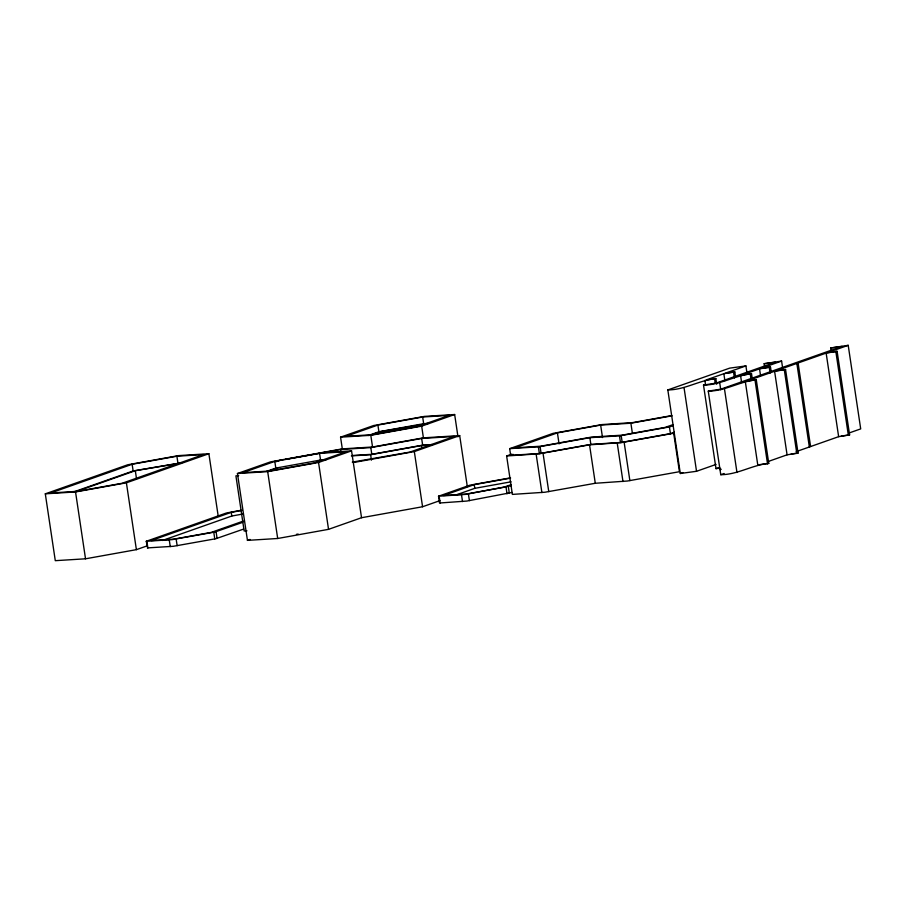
<?xml version="1.0" encoding="UTF-8"?>
<svg xmlns="http://www.w3.org/2000/svg" width="906" height="906" viewBox="0 0 906 906"><rect width="100%" height="100%" fill="white"/><g stroke="black" fill="none" stroke-linecap="round" stroke-linejoin="round"><path stroke-width="1.36" d="M240.792 510.327L226.398 513L146.183 541.312L172.344 539.602L214.813 532.048L242.763 522.332M147.338 547.904L173.34 546.295L215.809 538.73L243.759 529.025M510.508 477.847L469.863 485.186L438.447 496.25L465.899 494.359L510.905 485.786M147.032 545.91L136.387 549.659L85.526 558.798L55.289 560.678L45.3 493.827L127.78 464.755L178.641 455.605L208.878 453.725L218.244 516.409M132.14 464.268L50.679 492.977L77.293 491.335L122.05 483.283L203.499 454.574L176.897 456.228L132.14 464.268L133.137 470.961L72.695 492.264M76.931 491.301L135.311 470.712L181.155 462.966M45.3 493.827L75.538 491.947L126.398 482.807L208.878 453.725M439.92 500.633L422.57 506.748L361.539 517.722L328.538 529.342L277.689 538.492L247.451 540.372L237.451 473.51L270.452 461.89L342.309 448.878L372.547 446.998L423.408 437.847L459.693 435.593L467.315 486.613M342.309 448.878L340.565 437.168L373.555 425.548L424.416 416.398L454.653 414.518L457.983 436.805M274.801 461.403L242.831 472.672L269.444 471.018L314.201 462.977L346.171 451.709L319.558 453.351L274.801 461.403L275.798 468.085L266.477 471.38M377.904 425.061L345.945 436.33L372.547 434.676L417.304 426.635L449.274 415.367L422.66 417.02L377.904 425.061L378.912 431.754L368.255 435.503M275.945 461.732L281.279 459.852M267.497 471.55L277.983 467.847M370.599 435.208L381.086 431.505L426.919 423.759M237.451 473.51L267.689 471.641L318.55 462.49L351.551 450.86L361.539 517.722M340.565 437.168L370.803 435.299L421.664 426.148L454.653 414.518M242.015 510.406L231.256 512.343L151.2 540.565L173.578 539.172L211.211 532.4L243.238 521.12M162.423 540.474L231.811 516.024L242.559 514.087M353.295 462.558L414.325 451.584L459.693 435.593M716.068 464.416L696.533 471.29L680.315 473.498L667.824 389.931L729.692 368.13L745.91 365.922L746.952 372.887M247.451 540.372L250.09 539.444M674.37 432.23L670.429 433.623L621.244 442.445L590.848 444.37L540.146 453.464L510.667 455.333L509.659 448.651L553.068 433.351L601.946 424.574L632.637 422.604L671.357 415.639M667.824 389.931C684.743 389.908 699.307 380.203 715.842 378.629L716.68 384.201M735.446 376.115L734.823 371.936L723.849 373.702L706.114 379.954L715.842 378.629M745.91 365.922L725.083 373.261L734.823 371.936M672.127 415.809L630.882 423.227L600.644 425.095L557.417 432.875L515.038 447.813L540.769 446.205L591.595 437.066L621.867 435.186L665.072 427.417L673.022 424.62M720.055 468.096L716 468.651L703.509 385.084L716.102 383.102L775.491 362.174L764.143 363.714L764.551 366.466M764.143 363.714L781.595 361.075L782.637 368.04M506.624 455.967L539.217 453.793L589.534 444.835L621.618 442.581L673.69 433.261L679.432 471.709L627.36 481.029L595.287 483.272L544.959 492.23L512.377 494.404L506.624 455.967L511.822 454.133M510.667 455.333L513.294 454.404M703.509 385.084C720.417 385.061 734.993 375.356 751.527 373.782L752.365 379.354M771.119 371.267L770.496 367.089L759.534 368.855L741.799 375.095L751.527 373.782M781.595 361.075L760.768 368.414L770.496 367.089M767.96 461.573L787.076 454.835L798.05 453.079L785.559 369.512L774.596 371.267L746.544 381.154L756.284 379.829L768.764 463.396C752.229 464.982 737.665 474.676 720.757 474.699L708.265 391.132L720.859 389.15L842.104 346.42L830.757 347.961L831.164 350.713M830.757 347.961L848.209 345.322L860.7 428.889L848.99 433.023M708.265 391.132C725.174 391.109 739.749 381.403 756.284 379.829M796.204 451.618L838.639 436.669L849.602 434.903L837.11 351.335L826.147 353.102L775.83 370.837L785.559 369.512M848.209 345.322L827.382 352.661L837.11 351.335M510.531 478.13L474.234 484.653L443.464 495.503L465.843 494.11L503.476 487.349L511.165 484.631M455.548 495.118L474.789 488.334L511.075 481.811M509.659 448.651L539.149 446.783L589.851 437.689L620.248 435.763L669.421 426.941L673.373 425.548M438.595 496.16L439.444 502.943L440.146 502.966L466.907 501.052L511.901 492.468M680.315 473.498L682.954 472.57M716 468.651L718.265 467.847M719.998 469.693L721.244 469.251M720.757 474.699L724.154 473.498M133.137 470.961L182.095 462.649M378.912 431.754L423.668 423.702L429.263 423.351M285.628 459.365L340.565 449.489L370.803 447.609L421.652 438.47L454.314 436.443L409.976 452.071L352.298 462.117M275.798 468.085L320.554 460.044L326.16 459.693M352.559 455.492L371.8 454.302L422.66 445.152L432.185 444.563M351.392 455.899L370.633 454.71L421.494 445.559L432.49 444.88M296.466 534.336L298.199 534.076M841.266 436.046L849.602 434.903M791.097 454.019L798.05 453.079M759.035 464.721L768.764 463.396M321.313 452.74L351.551 450.86M319.682 460.35L323.816 460.089M238.708 475.661L235.911 475.831L244.156 530.995L246.942 530.814M835.876 351.777L848.367 435.344M826.147 353.102L838.639 436.669M798.095 362.978L810.587 446.556M796.861 363.419L809.352 446.986M784.324 369.942L796.816 453.51M774.596 371.267L787.076 454.835M769.262 367.53L770.1 373.102M759.534 368.855L760.576 375.809M755.038 380.271L767.529 463.838M750.293 374.212L751.119 379.784M745.31 381.585L757.801 465.163M740.564 375.537L741.595 382.502M733.577 372.377L734.415 377.949M723.849 373.702L724.891 380.667M724.483 388.934L736.974 472.502M719.726 382.876L720.768 389.84M714.608 379.059L715.23 383.238M704.879 380.384L705.502 384.563M684.053 387.723L696.533 471.29M669.421 426.941L670.429 433.623M630.882 423.227L632.331 432.909M624.121 442.173L629.863 480.622M621.199 435.605L622.196 442.298M619.478 435.843L620.474 442.524M617.235 443.113L622.977 481.55M600.644 425.095L602.513 437.553M589.851 437.689L590.848 444.37M589.534 444.835L595.287 483.272M557.417 432.875L559.07 443.94M543.022 453.193L548.764 491.641M540.101 446.635L541.097 453.317M538.379 446.862L539.376 453.555M536.137 454.133L541.89 492.57M508.345 486.681L509.342 493.374M506.046 487.19L507.043 493.872M474.234 484.653L474.789 488.334M468.402 493.951L469.41 500.644M461.528 494.891L462.524 501.573M439.15 496.284L440.146 502.966M422.66 417.02L423.668 423.702M421.664 426.148L423.408 437.847M421.652 438.47L422.66 445.152M421.494 445.559L421.902 448.277M414.325 451.584L422.57 506.748M370.803 435.299L372.547 446.998M370.803 447.609L371.8 454.302M370.633 454.71L371.437 460.146M340.565 449.489L340.962 452.162M319.558 453.351L320.554 460.044M318.55 462.49L328.538 529.342M267.689 471.641L277.689 538.492M231.256 512.343L231.811 516.024M216.081 531.743L217.078 538.424M213.782 532.241L214.779 538.934M176.897 456.228L177.893 462.909M176.138 539.013L177.146 545.695M169.263 539.942L170.26 546.635M146.885 541.335L147.882 548.017M146.33 541.222L147.134 546.567M135.311 470.712L136.546 478.991M126.398 482.807L136.387 549.659M75.538 491.947L85.526 558.798"/></g></svg>
